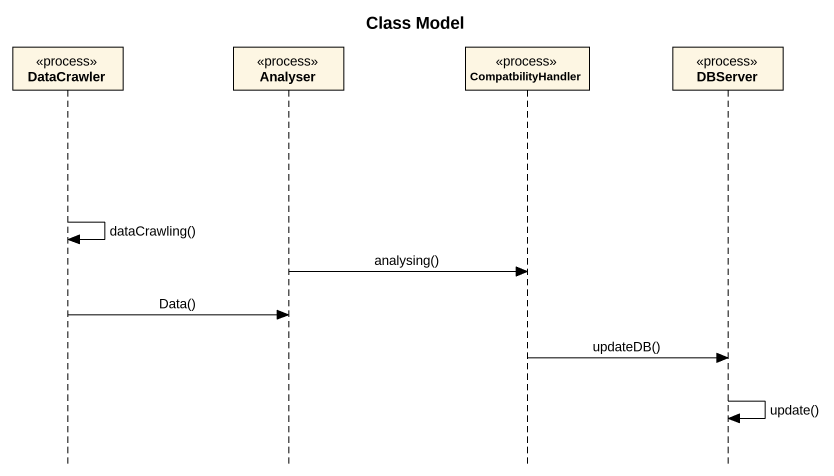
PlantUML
@startuml
title Class Model
hide footbox
participant DataCrawler <<process>>
participant Analyser <<process>>
participant CompatbilityHandler <<process>>
participant DBServer <<process>>

DataCrawler -> DataCrawler : dataCrawling()
Analyser -> CompatbilityHandler : analysing()
DataCrawler -> Analyser : Data()
CompatbilityHandler -> DBServer : updateDB()
DBServer -> DBServer : update()
@enduml
